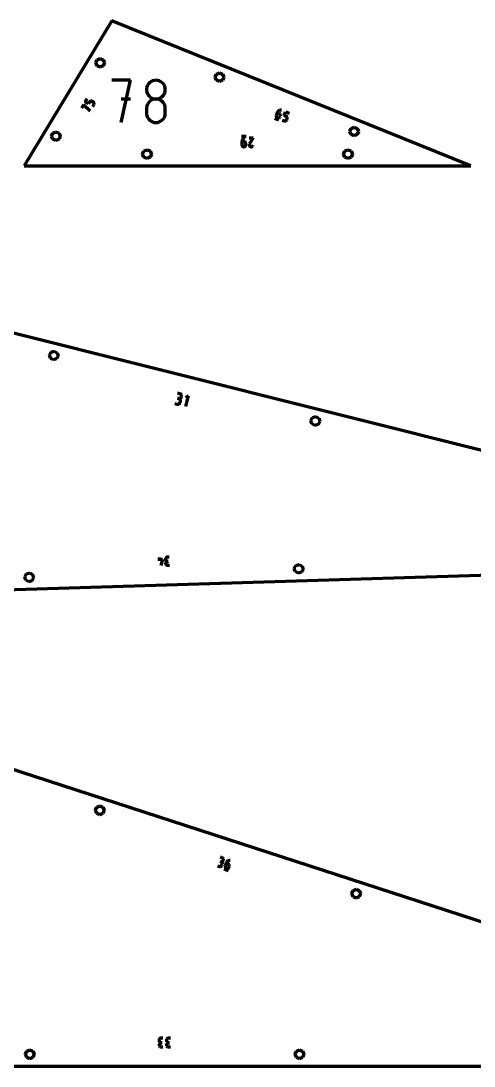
# Model space of a CAD drawing. Header units: inches. Extents: x -100 to 100, y -100 to -26.
# Drawn here: x -11.27 to -2.86, y -84.78 to -65.41 of the extents above; entities that cross this region are included whole.
import ezdxf

# ---------------------------------------------------------------- set-up
doc = ezdxf.new("R2010")
doc.units = ezdxf.units.IN
doc.header["$MEASUREMENT"] = 0
for name, color, linetype, lineweight in [('annotation', 7, 'Continuous', 0), ('boundary', 7, 'Continuous', 0), ('hole', 7, 'Continuous', 0)]:
    doc.layers.add(name, color=color, linetype=linetype, lineweight=lineweight)

msp = doc.modelspace()

# ---------------------------------------------------------------- linework, layer by layer
at = {"layer": 'annotation', "color": 1, "lineweight": 70}
for p, q in [((-9.232588, -66.508474), (-9.581866, -66.508474)), ((-9.407202, -67.293919), (-9.232588, -66.508474)), ((-8.927094, -66.622949), (-8.935207, -66.652374)), ((-8.914179, -66.595827), (-8.927094, -66.622949)), ((-8.896957, -66.571509), (-8.914179, -66.595827)), ((-8.875925, -66.550493), (-8.896957, -66.571509)), ((-8.851577, -66.533278), (-8.875925, -66.550493)), ((-8.824411, -66.520364), (-8.851577, -66.533278)), ((-8.794921, -66.51225), (-8.824411, -66.520364)), ((-8.763603, -66.509434), (-8.794921, -66.51225)), ((-8.732286, -66.51225), (-8.763603, -66.509434)), ((-8.763603, -66.509434), (-8.763603, -66.509434)), ((-8.702796, -66.520364), (-8.732286, -66.51225)), ((-8.675629, -66.533278), (-8.702796, -66.520364)), ((-8.651282, -66.550493), (-8.675629, -66.533278)), ((-8.630249, -66.571509), (-8.651282, -66.550493)), ((-8.613028, -66.595827), (-8.630249, -66.571509)), ((-8.600113, -66.622949), (-8.613028, -66.595827)), ((-8.592, -66.652374), (-8.600113, -66.622949)), ((-8.935207, -66.652374), (-8.938021, -66.683606)), ((-8.938021, -66.683606), (-8.938021, -66.683606)), ((-8.938021, -66.683606), (-8.935205, -66.714984)), ((-8.935205, -66.714984), (-8.927088, -66.744524)), ((-8.927088, -66.744524), (-8.914168, -66.771731)), ((-8.914168, -66.771731), (-8.896941, -66.796111)), ((-8.896941, -66.796111), (-8.875905, -66.817168)), ((-8.875905, -66.817168), (-8.851556, -66.834408)), ((-8.851556, -66.834408), (-8.824391, -66.847334)), ((-8.702816, -66.847334), (-8.675651, -66.834408)), ((-8.675651, -66.834408), (-8.651302, -66.817168)), ((-8.651302, -66.817168), (-8.630266, -66.796111)), ((-8.630266, -66.796111), (-8.613039, -66.771731)), ((-8.613039, -66.771731), (-8.600118, -66.744524)), ((-8.600118, -66.744524), (-8.592002, -66.714984)), ((-8.592002, -66.714984), (-8.589186, -66.683606)), ((-8.589186, -66.683606), (-8.592, -66.652374)), ((-8.589186, -66.683606), (-8.589186, -66.683606)), ((-10.106474, -66.963737), (-10.144656, -67.026998)), ((-9.983302, -67.081226), (-10.106474, -66.963737)), ((-10.074273, -66.910385), (-10.036139, -66.847203)), ((-10.010922, -66.94862), (-10.074273, -66.910385)), ((-10.043123, -67.001973), (-10.062211, -67.033599)), ((-9.991855, -66.91703), (-10.010922, -66.94862)), ((-9.987924, -66.911664), (-9.991855, -66.91703)), ((-9.983238, -66.907205), (-9.987924, -66.911664)), ((-9.977939, -66.90369), (-9.983238, -66.907205)), ((-9.972169, -66.901157), (-9.977939, -66.90369)), ((-9.966071, -66.89964), (-9.972169, -66.901157)), ((-9.959787, -66.899178), (-9.966071, -66.89964)), ((-9.953459, -66.899806), (-9.959787, -66.899178)), ((-9.94723, -66.901561), (-9.953459, -66.899806)), ((-9.941242, -66.904479), (-9.94723, -66.901561)), ((-9.925505, -66.913977), (-9.941242, -66.904479)), ((-9.941242, -66.904479), (-9.941242, -66.904479)), ((-9.932012, -66.996247), (-9.912945, -66.964656)), ((-9.92013, -66.917917), (-9.925505, -66.913977)), ((-9.915668, -66.922616), (-9.92013, -66.917917)), ((-9.912153, -66.92793), (-9.915668, -66.922616)), ((-9.912945, -66.964656), (-9.910033, -66.958679)), ((-9.912945, -66.964656), (-9.912945, -66.964656)), ((-9.909622, -66.933714), (-9.912153, -66.92793)), ((-9.910033, -66.958679), (-9.90828, -66.952452)), ((-9.908109, -66.939826), (-9.909622, -66.933714)), ((-9.90828, -66.952452), (-9.90765, -66.946119)), ((-9.90765, -66.946119), (-9.908109, -66.939826)), ((-9.232588, -66.858245), (-9.407202, -66.858245)), ((-8.935207, -67.001521), (-8.938021, -67.032884)), ((-8.927094, -66.971992), (-8.935207, -67.001521)), ((-8.914179, -66.944793), (-8.927094, -66.971992)), ((-8.896957, -66.92042), (-8.914179, -66.944793)), ((-8.875925, -66.899367), (-8.896957, -66.92042)), ((-8.851577, -66.88213), (-8.875925, -66.899367)), ((-8.824411, -66.869204), (-8.851577, -66.88213)), ((-8.794921, -66.861086), (-8.824411, -66.869204)), ((-8.824391, -66.847334), (-8.794908, -66.855453)), ((-8.763603, -66.85827), (-8.794921, -66.861086)), ((-8.794908, -66.855453), (-8.763603, -66.85827)), ((-8.763603, -66.85827), (-8.732299, -66.855453)), ((-8.732286, -66.861084), (-8.763603, -66.85827)), ((-8.763603, -66.85827), (-8.763603, -66.85827)), ((-8.763603, -66.85827), (-8.763603, -66.85827)), ((-8.732299, -66.855453), (-8.702816, -66.847334)), ((-8.702796, -66.869199), (-8.732286, -66.861084)), ((-8.675629, -66.882119), (-8.702796, -66.869199)), ((-8.651282, -66.899351), (-8.675629, -66.882119)), ((-8.630249, -66.920399), (-8.651282, -66.899351)), ((-8.613028, -66.944771), (-8.630249, -66.920399)), ((-8.600113, -66.971972), (-8.613028, -66.944771)), ((-8.592, -67.001508), (-8.600113, -66.971972)), ((-8.589186, -67.032884), (-8.592, -67.001508)), ((-8.938021, -67.032884), (-8.938021, -67.119773)), ((-8.938021, -67.119773), (-8.938021, -67.119773)), ((-8.938021, -67.119773), (-8.935205, -67.151134)), ((-8.935205, -67.151134), (-8.927088, -67.180629)), ((-8.927088, -67.180629), (-8.914168, -67.207771)), ((-8.914168, -67.207771), (-8.896941, -67.232073)), ((-8.630266, -67.232073), (-8.613039, -67.207771)), ((-8.613039, -67.207771), (-8.600118, -67.180629)), ((-8.600118, -67.180629), (-8.592002, -67.151134)), ((-8.592002, -67.151134), (-8.589186, -67.119773)), ((-8.589186, -67.119773), (-8.589186, -67.032884)), ((-8.589186, -67.032884), (-8.589186, -67.032884)), ((-6.557995, -67.214966), (-6.480916, -67.246072)), ((-6.534033, -67.169536), (-6.534779, -67.175976)), ((-6.534779, -67.175976), (-6.534398, -67.182338)), ((-6.534398, -67.182338), (-6.532947, -67.188486)), ((-6.532101, -67.163155), (-6.534033, -67.169536)), ((-6.532947, -67.188486), (-6.530486, -67.194283)), ((-6.511423, -67.111917), (-6.532101, -67.163155)), ((-6.532101, -67.163155), (-6.532101, -67.163155)), ((-6.530486, -67.194283), (-6.527072, -67.199594)), ((-6.527072, -67.199594), (-6.522763, -67.204281)), ((-6.522763, -67.204281), (-6.51762, -67.208209)), ((-6.51762, -67.208209), (-6.511698, -67.211241)), ((-6.511698, -67.211241), (-6.511698, -67.211241)), ((-6.511698, -67.211241), (-6.505319, -67.213173)), ((-6.50646, -67.101803), (-6.511423, -67.111917)), ((-6.47719, -67.125732), (-6.511423, -67.111917)), ((-6.500207, -67.092684), (-6.50646, -67.101803)), ((-6.505319, -67.213173), (-6.498883, -67.213919)), ((-6.492808, -67.084648), (-6.500207, -67.092684)), ((-6.498883, -67.213919), (-6.492526, -67.213535)), ((-6.484403, -67.077781), (-6.492808, -67.084648)), ((-6.492526, -67.213535), (-6.486383, -67.212081)), ((-6.486383, -67.212081), (-6.480591, -67.209615)), ((-6.475137, -67.072169), (-6.484403, -67.077781)), ((-6.480591, -67.209615), (-6.475285, -67.206194)), ((-6.471255, -67.128766), (-6.47719, -67.125732)), ((-6.475285, -67.206194), (-6.4706, -67.201876)), ((-6.46515, -67.067901), (-6.475137, -67.072169)), ((-6.466101, -67.132689), (-6.471255, -67.128766)), ((-6.4706, -67.201876), (-6.466671, -67.196721)), ((-6.466671, -67.196721), (-6.463635, -67.190785)), ((-6.461786, -67.137365), (-6.466101, -67.132689)), ((-6.454587, -67.065062), (-6.46515, -67.067901)), ((-6.463635, -67.190785), (-6.456753, -67.173731)), ((-6.458368, -67.142662), (-6.461786, -67.137365)), ((-6.455905, -67.148443), (-6.458368, -67.142662)), ((-6.456753, -67.173731), (-6.45482, -67.167354)), ((-6.456753, -67.173731), (-6.456753, -67.173731)), ((-6.454454, -67.154575), (-6.455905, -67.148443)), ((-6.45482, -67.167354), (-6.454073, -67.160923)), ((-6.443588, -67.063739), (-6.454587, -67.065062)), ((-6.454073, -67.160923), (-6.454454, -67.154575)), ((-6.432298, -67.06402), (-6.443588, -67.063739)), ((-6.432298, -67.06402), (-6.432298, -67.06402)), ((-6.385148, -67.162876), (-6.357444, -67.094227)), ((-6.350916, -67.176691), (-6.385148, -67.162876)), ((-6.357444, -67.094227), (-6.288979, -67.121857)), ((-6.344991, -67.179721), (-6.350916, -67.176691)), ((-6.339842, -67.183642), (-6.344991, -67.179721)), ((-6.335529, -67.188318), (-6.339842, -67.183642)), ((-6.33736, -67.241744), (-6.330478, -67.224691)), ((-6.33211, -67.193614), (-6.335529, -67.188318)), ((-6.329643, -67.199397), (-6.33211, -67.193614)), ((-6.330478, -67.224691), (-6.328547, -67.218312)), ((-6.330478, -67.224691), (-6.330478, -67.224691)), ((-6.328188, -67.205531), (-6.329643, -67.199397)), ((-6.328547, -67.218312), (-6.327803, -67.211881)), ((-6.327803, -67.211881), (-6.328188, -67.205531)), ((-8.896941, -67.232073), (-8.875905, -67.253048)), ((-8.875905, -67.253048), (-8.851556, -67.27021)), ((-8.851556, -67.27021), (-8.824391, -67.283071)), ((-8.824391, -67.283071), (-8.794908, -67.291145)), ((-8.794908, -67.291145), (-8.763603, -67.293944)), ((-8.763603, -67.293944), (-8.732299, -67.291145)), ((-8.763603, -67.293944), (-8.763603, -67.293944)), ((-8.732299, -67.291145), (-8.702816, -67.283071)), ((-8.702816, -67.283071), (-8.675651, -67.27021)), ((-8.675651, -67.27021), (-8.651302, -67.253048)), ((-8.651302, -67.253048), (-8.630266, -67.232073)), ((-6.419656, -67.248386), (-6.385424, -67.262201)), ((-6.385424, -67.262201), (-6.385424, -67.262201)), ((-6.385424, -67.262201), (-6.379057, -67.264128)), ((-6.379057, -67.264128), (-6.372627, -67.26487)), ((-6.372627, -67.26487), (-6.366272, -67.264486)), ((-6.366272, -67.264486), (-6.360128, -67.263033)), ((-6.360128, -67.263033), (-6.354332, -67.260568)), ((-6.354332, -67.260568), (-6.349021, -67.257149)), ((-6.349021, -67.257149), (-6.344331, -67.252833)), ((-6.344331, -67.252833), (-6.340398, -67.247679)), ((-6.340398, -67.247679), (-6.33736, -67.241744)), ((-7.091144, -67.556087), (-7.174253, -67.556087)), ((-7.157303, -67.60901), (-7.162523, -67.618505)), ((-7.150816, -67.600356), (-7.157303, -67.60901)), ((-7.143161, -67.592679), (-7.150816, -67.600356)), ((-7.13444, -67.586114), (-7.143161, -67.592679)), ((-7.124751, -67.580798), (-7.13444, -67.586114)), ((-7.114196, -67.576864), (-7.124751, -67.580798)), ((-7.114196, -67.576864), (-7.114196, -67.576864)), ((-7.033422, -67.576863), (-6.959601, -67.576863)), ((-6.959601, -67.576863), (-7.027814, -67.686678)), ((-7.16876, -67.639479), (-7.169578, -67.650686)), ((-7.169578, -67.650686), (-7.169578, -67.70612)), ((-7.132667, -67.650686), (-7.169578, -67.650686)), ((-7.169578, -67.70612), (-7.169578, -67.70612)), ((-7.169578, -67.70612), (-7.168983, -67.71276)), ((-7.168983, -67.71276), (-7.16727, -67.719011)), ((-7.166376, -67.628707), (-7.16876, -67.639479)), ((-7.16727, -67.719011), (-7.164541, -67.724769)), ((-7.162523, -67.618505), (-7.166376, -67.628707)), ((-7.164541, -67.724769), (-7.160901, -67.729928)), ((-7.160901, -67.729928), (-7.156454, -67.734385)), ((-7.156454, -67.734385), (-7.151303, -67.738033)), ((-7.151303, -67.738033), (-7.145552, -67.740768)), ((-7.145552, -67.740768), (-7.139305, -67.742487)), ((-7.139305, -67.742487), (-7.132667, -67.743083)), ((-7.126042, -67.651281), (-7.132667, -67.650686)), ((-7.132667, -67.743083), (-7.126042, -67.742487)), ((-7.132667, -67.743083), (-7.132667, -67.743083)), ((-7.119803, -67.652999), (-7.126042, -67.651281)), ((-7.126042, -67.742487), (-7.119803, -67.740768)), ((-7.114054, -67.655733), (-7.119803, -67.652999)), ((-7.119803, -67.740768), (-7.114054, -67.738033)), ((-7.108901, -67.659379), (-7.114054, -67.655733)), ((-7.114054, -67.738033), (-7.108901, -67.734385)), ((-7.10445, -67.663834), (-7.108901, -67.659379)), ((-7.108901, -67.734385), (-7.10445, -67.729928)), ((-7.100804, -67.668992), (-7.10445, -67.663834)), ((-7.10445, -67.729928), (-7.100804, -67.724769)), ((-7.09807, -67.674748), (-7.100804, -67.668992)), ((-7.100804, -67.724769), (-7.09807, -67.719011)), ((-7.096352, -67.680998), (-7.09807, -67.674748)), ((-7.09807, -67.719011), (-7.096352, -67.71276)), ((-7.095756, -67.687638), (-7.096352, -67.680998)), ((-7.096352, -67.71276), (-7.095756, -67.70612)), ((-7.095756, -67.70612), (-7.095756, -67.687638)), ((-7.095756, -67.687638), (-7.095756, -67.687638)), ((-7.032933, -67.700005), (-7.033447, -67.706353)), ((-7.033447, -67.706353), (-7.032871, -67.712639)), ((-7.031287, -67.693736), (-7.032933, -67.700005)), ((-7.032871, -67.712639), (-7.031245, -67.718722)), ((-7.028471, -67.687689), (-7.031287, -67.693736)), ((-7.031245, -67.718722), (-7.028609, -67.724459)), ((-7.028609, -67.724459), (-7.025003, -67.729709)), ((-7.028402, -67.687557), (-7.028471, -67.687689)), ((-7.028471, -67.687689), (-7.028471, -67.687689)), ((-7.028333, -67.687432), (-7.028402, -67.687557)), ((-7.028264, -67.687313), (-7.028333, -67.687432)), ((-7.028194, -67.6872), (-7.028264, -67.687313)), ((-7.028122, -67.68709), (-7.028194, -67.6872)), ((-7.028049, -67.686984), (-7.028122, -67.68709)), ((-7.027974, -67.686881), (-7.028049, -67.686984)), ((-7.027896, -67.686779), (-7.027974, -67.686881)), ((-7.027814, -67.686678), (-7.027896, -67.686779)), ((-7.027814, -67.686678), (-7.027814, -67.686678)), ((-7.025003, -67.729709), (-7.020469, -67.734331)), ((-7.020469, -67.734331), (-7.015045, -67.738182)), ((-7.015045, -67.738182), (-7.015045, -67.738182)), ((-7.015045, -67.738182), (-7.008981, -67.740958)), ((-7.008981, -67.740958), (-7.002703, -67.742579)), ((-7.002703, -67.742579), (-6.996351, -67.743078)), ((-6.996351, -67.743078), (-6.990066, -67.742495)), ((-6.990066, -67.742495), (-6.983987, -67.740864)), ((-6.983987, -67.740864), (-6.978257, -67.738223)), ((-6.978257, -67.738223), (-6.973014, -67.734607)), ((-6.973014, -67.734607), (-6.968399, -67.730054)), ((-6.968399, -67.730054), (-6.964552, -67.7246)), ((-6.964552, -67.7246), (-6.959705, -67.715302)), ((-8.341064, -72.407026), (-8.362815, -72.401589)), ((-8.362815, -72.401589), (-8.341064, -72.407026)), ((-8.319346, -72.320144), (-8.362787, -72.309285)), ((-8.333427, -72.40968), (-8.341064, -72.407026)), ((-8.341064, -72.407026), (-8.341064, -72.407026)), ((-8.341064, -72.407026), (-8.333076, -72.408278)), ((-8.32658, -72.413539), (-8.333427, -72.40968)), ((-8.333076, -72.408278), (-8.325219, -72.408093)), ((-8.320616, -72.418447), (-8.32658, -72.413539)), ((-8.325219, -72.408093), (-8.317646, -72.406566)), ((-8.315625, -72.42425), (-8.320616, -72.418447)), ((-8.311708, -72.322799), (-8.319346, -72.320144)), ((-8.317646, -72.406566), (-8.31051, -72.403787)), ((-8.311699, -72.430793), (-8.315625, -72.42425)), ((-8.304862, -72.326657), (-8.311708, -72.322799)), ((-8.30893, -72.437921), (-8.311699, -72.430793)), ((-8.31051, -72.403787), (-8.303965, -72.399851)), ((-8.307407, -72.445478), (-8.30893, -72.437921)), ((-8.308467, -72.461265), (-8.307222, -72.453311)), ((-8.307222, -72.453311), (-8.307407, -72.445478)), ((-8.298898, -72.331566), (-8.304862, -72.326657)), ((-8.303965, -72.399851), (-8.298163, -72.39485)), ((-8.293907, -72.337369), (-8.298898, -72.331566)), ((-8.298163, -72.39485), (-8.293258, -72.388877)), ((-8.289981, -72.343911), (-8.293907, -72.337369)), ((-8.293258, -72.388877), (-8.289402, -72.382023)), ((-8.287211, -72.351039), (-8.289981, -72.343911)), ((-8.289402, -72.382023), (-8.286749, -72.374383)), ((-8.285688, -72.358597), (-8.287211, -72.351039)), ((-8.286749, -72.374383), (-8.285504, -72.36643)), ((-8.286749, -72.374383), (-8.286749, -72.374383)), ((-8.285504, -72.36643), (-8.285688, -72.358597)), ((-8.158993, -72.359988), (-8.213357, -72.392618)), ((-8.207895, -72.555613), (-8.158993, -72.359988)), ((-8.41163, -72.504677), (-8.368189, -72.515536)), ((-8.368189, -72.515536), (-8.368189, -72.515536)), ((-8.368189, -72.515536), (-8.360201, -72.516788)), ((-8.360201, -72.516788), (-8.352345, -72.516606)), ((-8.352345, -72.516606), (-8.344773, -72.515083)), ((-8.344773, -72.515083), (-8.337639, -72.512312)), ((-8.337639, -72.512312), (-8.331096, -72.508388)), ((-8.331096, -72.508388), (-8.325298, -72.503402)), ((-8.325298, -72.503402), (-8.320398, -72.497449)), ((-8.320398, -72.497449), (-8.316549, -72.490623)), ((-8.316549, -72.490623), (-8.313905, -72.483016)), ((-8.313905, -72.483016), (-8.308467, -72.461265)), ((-8.308467, -72.461265), (-8.308467, -72.461265)), ((-8.703109, -75.353526), (-8.70099, -75.421354)), ((-8.578109, -75.361703), (-8.581306, -75.366535)), ((-8.57415, -75.35749), (-8.578109, -75.361703)), ((-8.569522, -75.353996), (-8.57415, -75.35749)), ((-8.564317, -75.35132), (-8.569522, -75.353996)), ((-8.558627, -75.349564), (-8.564317, -75.35132)), ((-8.552544, -75.348826), (-8.558627, -75.349564)), ((-8.51863, -75.347767), (-8.552544, -75.348826)), ((-8.552544, -75.348826), (-8.552544, -75.348826)), ((-8.727467, -75.388273), (-8.642668, -75.385623)), ((-8.642668, -75.385623), (-8.672823, -75.505451)), ((-8.585044, -75.37766), (-8.5854, -75.383752)), ((-8.5854, -75.383752), (-8.584869, -75.400733)), ((-8.583648, -75.371888), (-8.585044, -75.37766)), ((-8.584869, -75.400733), (-8.584869, -75.400733)), ((-8.584869, -75.400733), (-8.584134, -75.406788)), ((-8.584134, -75.406788), (-8.58238, -75.412461)), ((-8.581306, -75.366535), (-8.583648, -75.371888)), ((-8.582395, -75.462442), (-8.58275, -75.468561)), ((-8.58275, -75.468561), (-8.58275, -75.468561)), ((-8.58275, -75.468561), (-8.582014, -75.474616)), ((-8.581, -75.456649), (-8.582395, -75.462442)), ((-8.58238, -75.412461), (-8.579709, -75.417656)), ((-8.582014, -75.474616), (-8.580261, -75.480289)), ((-8.578658, -75.451281), (-8.581, -75.456649)), ((-8.580261, -75.480289), (-8.577589, -75.485484)), ((-8.579709, -75.417656), (-8.576216, -75.42228)), ((-8.575462, -75.446436), (-8.578658, -75.451281)), ((-8.577589, -75.485484), (-8.574097, -75.490108)), ((-8.576216, -75.42228), (-8.572002, -75.426239)), ((-8.571503, -75.442214), (-8.575462, -75.446436)), ((-8.574097, -75.490108), (-8.569883, -75.494066)), ((-8.572002, -75.426239), (-8.567165, -75.429438)), ((-8.566875, -75.438714), (-8.571503, -75.442214)), ((-8.569883, -75.494066), (-8.565046, -75.497266)), ((-8.567165, -75.429438), (-8.561803, -75.431784)), ((-8.56167, -75.436035), (-8.566875, -75.438714)), ((-8.565046, -75.497266), (-8.559683, -75.499612)), ((-8.561803, -75.431784), (-8.556014, -75.433182)), ((-8.55598, -75.434277), (-8.56167, -75.436035)), ((-8.559683, -75.499612), (-8.553895, -75.50101)), ((-8.556014, -75.433182), (-8.549897, -75.433539)), ((-8.549897, -75.433539), (-8.55598, -75.434277)), ((-8.553895, -75.50101), (-8.547778, -75.501367)), ((-8.549897, -75.433539), (-8.532916, -75.433009)), ((-8.532916, -75.433009), (-8.549897, -75.433539)), ((-8.549897, -75.433539), (-8.549897, -75.433539)), ((-8.547778, -75.501367), (-8.513864, -75.500307)), ((-7.533287, -80.923107), (-7.568396, -80.911704)), ((-7.527156, -80.925725), (-7.533287, -80.923107)), ((-7.521745, -80.929288), (-7.527156, -80.925725)), ((-7.517119, -80.933664), (-7.521745, -80.929288)), ((-7.513344, -80.938721), (-7.517119, -80.933664)), ((-7.515741, -80.98112), (-7.51218, -80.975703)), ((-7.510488, -80.944325), (-7.513344, -80.938721)), ((-7.51218, -80.975703), (-7.509564, -80.96957)), ((-7.508615, -80.950345), (-7.510488, -80.944325)), ((-7.509564, -80.96957), (-7.508087, -80.9631)), ((-7.509564, -80.96957), (-7.509564, -80.96957)), ((-7.507793, -80.956647), (-7.508615, -80.950345)), ((-7.508087, -80.9631), (-7.507793, -80.956647)), ((-7.418591, -80.976866), (-7.428257, -80.981818)), ((-7.40825, -80.9733), (-7.418591, -80.976866)), ((-7.39737, -80.971216), (-7.40825, -80.9733)), ((-7.386087, -80.970712), (-7.39737, -80.971216)), ((-7.386087, -80.970712), (-7.386087, -80.970712)), ((-7.619686, -81.069624), (-7.584576, -81.081027)), ((-7.584576, -81.081027), (-7.584576, -81.081027)), ((-7.584576, -81.081027), (-7.578077, -81.082511)), ((-7.578077, -81.082511), (-7.571605, -81.082809)), ((-7.556093, -80.993327), (-7.573672, -80.987617)), ((-7.573672, -80.987617), (-7.556093, -80.993327)), ((-7.571605, -81.082809), (-7.565291, -81.081987)), ((-7.565291, -81.081987), (-7.559266, -81.080114)), ((-7.559266, -81.080114), (-7.553662, -81.077258)), ((-7.549962, -80.995944), (-7.556093, -80.993327)), ((-7.556093, -80.993327), (-7.556093, -80.993327)), ((-7.556093, -80.993327), (-7.549594, -80.994811)), ((-7.553662, -81.077258), (-7.54861, -81.073488)), ((-7.544551, -80.999507), (-7.549962, -80.995944)), ((-7.549594, -80.994811), (-7.543121, -80.995106)), ((-7.54861, -81.073488), (-7.544241, -81.068871)), ((-7.539925, -81.003884), (-7.544551, -80.999507)), ((-7.544241, -81.068871), (-7.540687, -81.063475)), ((-7.543121, -80.995106), (-7.536806, -80.994281)), ((-7.540687, -81.063475), (-7.538079, -81.05737)), ((-7.536151, -81.00894), (-7.539925, -81.003884)), ((-7.538079, -81.05737), (-7.53237, -81.03979)), ((-7.536806, -80.994281), (-7.530779, -80.992402)), ((-7.533294, -81.014545), (-7.536151, -81.00894)), ((-7.531421, -81.020564), (-7.533294, -81.014545)), ((-7.53237, -81.03979), (-7.530893, -81.03332)), ((-7.53237, -81.03979), (-7.53237, -81.03979)), ((-7.530599, -81.026867), (-7.531421, -81.020564)), ((-7.530893, -81.03332), (-7.530599, -81.026867)), ((-7.530779, -80.992402), (-7.525172, -80.989537)), ((-7.525172, -80.989537), (-7.520116, -80.985754)), ((-7.520116, -80.985754), (-7.515741, -80.98112)), ((-7.500993, -81.130027), (-7.421939, -81.155702)), ((-7.480246, -81.083042), (-7.480543, -81.089518)), ((-7.480543, -81.089518), (-7.47972, -81.095838)), ((-7.478761, -81.076542), (-7.480246, -81.083042)), ((-7.47972, -81.095838), (-7.477846, -81.10187)), ((-7.461694, -81.023991), (-7.478761, -81.076542)), ((-7.478761, -81.076542), (-7.478761, -81.076542)), ((-7.477846, -81.10187), (-7.474988, -81.107483)), ((-7.474988, -81.107483), (-7.471213, -81.112543)), ((-7.471213, -81.112543), (-7.466589, -81.11692)), ((-7.466589, -81.11692), (-7.461185, -81.120481)), ((-7.457445, -81.013557), (-7.461694, -81.023991)), ((-7.426584, -81.035394), (-7.461694, -81.023991)), ((-7.461185, -81.120481), (-7.455067, -81.123094)), ((-7.451841, -81.004026), (-7.457445, -81.013557)), ((-7.455067, -81.123094), (-7.455067, -81.123094)), ((-7.455067, -81.123094), (-7.448569, -81.124579)), ((-7.445018, -80.995495), (-7.451841, -81.004026)), ((-7.448569, -81.124579), (-7.442096, -81.124875)), ((-7.437111, -80.98806), (-7.445018, -80.995495)), ((-7.442096, -81.124875), (-7.435782, -81.124051)), ((-7.428257, -80.981818), (-7.437111, -80.98806)), ((-7.435782, -81.124051), (-7.429755, -81.122174)), ((-7.429755, -81.122174), (-7.424149, -81.11931)), ((-7.420452, -81.038009), (-7.426584, -81.035394)), ((-7.424149, -81.11931), (-7.419093, -81.115529)), ((-7.415038, -81.041564), (-7.420452, -81.038009)), ((-7.419093, -81.115529), (-7.414719, -81.110896)), ((-7.410409, -81.045929), (-7.415038, -81.041564)), ((-7.414719, -81.110896), (-7.411158, -81.10548)), ((-7.411158, -81.10548), (-7.408542, -81.099348)), ((-7.406631, -81.050975), (-7.410409, -81.045929)), ((-7.408542, -81.099348), (-7.402861, -81.081857)), ((-7.403772, -81.056571), (-7.406631, -81.050975)), ((-7.401898, -81.062588), (-7.403772, -81.056571)), ((-7.402861, -81.081857), (-7.401376, -81.075361)), ((-7.402861, -81.081857), (-7.402861, -81.081857)), ((-7.401077, -81.068894), (-7.401898, -81.062588)), ((-7.401376, -81.075361), (-7.401077, -81.068894)), ((-8.692524, -84.271796), (-8.696972, -84.276243)), ((-8.687373, -84.268153), (-8.692524, -84.271796)), ((-8.681621, -84.265421), (-8.687373, -84.268153)), ((-8.675374, -84.263705), (-8.681621, -84.265421)), ((-8.668734, -84.263109), (-8.675374, -84.263705)), ((-8.631819, -84.263109), (-8.668734, -84.263109)), ((-8.668734, -84.263109), (-8.668734, -84.263109)), ((-8.556355, -84.271796), (-8.560803, -84.276243)), ((-8.551203, -84.268153), (-8.556355, -84.271796)), ((-8.545451, -84.265421), (-8.551203, -84.268153)), ((-8.539204, -84.263705), (-8.545451, -84.265421)), ((-8.532565, -84.263109), (-8.539204, -84.263705)), ((-8.49565, -84.263109), (-8.532565, -84.263109)), ((-8.532565, -84.263109), (-8.532565, -84.263109)), ((-8.705055, -84.293359), (-8.70565, -84.299972)), ((-8.70565, -84.299972), (-8.70565, -84.318456)), ((-8.70565, -84.318456), (-8.70565, -84.318456)), ((-8.70565, -84.318456), (-8.705055, -84.325066)), ((-8.705055, -84.385645), (-8.70565, -84.392286)), ((-8.70565, -84.392286), (-8.70565, -84.392286)), ((-8.70565, -84.392286), (-8.705055, -84.398896)), ((-8.703342, -84.28713), (-8.705055, -84.293359)), ((-8.705055, -84.325066), (-8.703342, -84.331294)), ((-8.703342, -84.379393), (-8.705055, -84.385645)), ((-8.705055, -84.398896), (-8.703342, -84.405124)), ((-8.700613, -84.281389), (-8.703342, -84.28713)), ((-8.703342, -84.331294), (-8.700613, -84.337034)), ((-8.700613, -84.373635), (-8.703342, -84.379393)), ((-8.703342, -84.405124), (-8.700613, -84.410864)), ((-8.696972, -84.276243), (-8.700613, -84.281389)), ((-8.700613, -84.337034), (-8.696972, -84.342181)), ((-8.696972, -84.368475), (-8.700613, -84.373635)), ((-8.700613, -84.410864), (-8.696972, -84.416011)), ((-8.696972, -84.342181), (-8.692524, -84.346629)), ((-8.692524, -84.364018), (-8.696972, -84.368475)), ((-8.696972, -84.416011), (-8.692524, -84.420459)), ((-8.692524, -84.346629), (-8.687373, -84.350272)), ((-8.687373, -84.360369), (-8.692524, -84.364018)), ((-8.692524, -84.420459), (-8.687373, -84.424103)), ((-8.687373, -84.350272), (-8.681621, -84.353006)), ((-8.681621, -84.357633), (-8.687373, -84.360369)), ((-8.687373, -84.424103), (-8.681621, -84.426836)), ((-8.681621, -84.353006), (-8.675374, -84.354723)), ((-8.675374, -84.355915), (-8.681621, -84.357633)), ((-8.681621, -84.426836), (-8.675374, -84.428553)), ((-8.675374, -84.354723), (-8.668734, -84.355319)), ((-8.668734, -84.355319), (-8.675374, -84.355915)), ((-8.675374, -84.428553), (-8.668734, -84.429149)), ((-8.668734, -84.355319), (-8.650251, -84.355319)), ((-8.650251, -84.355319), (-8.668734, -84.355319)), ((-8.668734, -84.355319), (-8.668734, -84.355319)), ((-8.668734, -84.429149), (-8.631819, -84.429149)), ((-8.568886, -84.293359), (-8.56948, -84.299972)), ((-8.56948, -84.299972), (-8.56948, -84.318456)), ((-8.56948, -84.318456), (-8.56948, -84.318456)), ((-8.56948, -84.318456), (-8.568886, -84.325066)), ((-8.568886, -84.385645), (-8.56948, -84.392286)), ((-8.56948, -84.392286), (-8.56948, -84.392286)), ((-8.56948, -84.392286), (-8.568886, -84.398896)), ((-8.567172, -84.28713), (-8.568886, -84.293359)), ((-8.568886, -84.325066), (-8.567172, -84.331294)), ((-8.567172, -84.379393), (-8.568886, -84.385645)), ((-8.568886, -84.398896), (-8.567172, -84.405124)), ((-8.564443, -84.281389), (-8.567172, -84.28713)), ((-8.567172, -84.331294), (-8.564443, -84.337034)), ((-8.564443, -84.373635), (-8.567172, -84.379393)), ((-8.567172, -84.405124), (-8.564443, -84.410864)), ((-8.560803, -84.276243), (-8.564443, -84.281389)), ((-8.564443, -84.337034), (-8.560803, -84.342181)), ((-8.560803, -84.368475), (-8.564443, -84.373635)), ((-8.564443, -84.410864), (-8.560803, -84.416011)), ((-8.560803, -84.342181), (-8.556355, -84.346629)), ((-8.556355, -84.364018), (-8.560803, -84.368475)), ((-8.560803, -84.416011), (-8.556355, -84.420459)), ((-8.556355, -84.346629), (-8.551203, -84.350272)), ((-8.551203, -84.360369), (-8.556355, -84.364018)), ((-8.556355, -84.420459), (-8.551203, -84.424103)), ((-8.551203, -84.350272), (-8.545451, -84.353006)), ((-8.545451, -84.357633), (-8.551203, -84.360369)), ((-8.551203, -84.424103), (-8.545451, -84.426836)), ((-8.545451, -84.353006), (-8.539204, -84.354723)), ((-8.539204, -84.355915), (-8.545451, -84.357633)), ((-8.545451, -84.426836), (-8.539204, -84.428553)), ((-8.539204, -84.354723), (-8.532565, -84.355319)), ((-8.532565, -84.355319), (-8.539204, -84.355915)), ((-8.539204, -84.428553), (-8.532565, -84.429149)), ((-8.532565, -84.355319), (-8.514081, -84.355319)), ((-8.514081, -84.355319), (-8.532565, -84.355319)), ((-8.532565, -84.355319), (-8.532565, -84.355319)), ((-8.532565, -84.429149), (-8.49565, -84.429149))]:
    msp.add_line(p, q, dxfattribs=at)
at = {"layer": 'boundary', "color": 5, "lineweight": 70}
for p, q in [((-9.582918, -65.410408), (-11.20472, -68.097473)), ((-2.924498, -68.097473), (-9.582918, -65.410408)), ((-11.20472, -68.097473), (-2.924498, -68.097473)), ((5.487634, -75.42428), (-21.846016, -68.591523)), ((-22.702732, -76.3051), (5.487634, -75.42428)), ((5.501391, -84.783723), (-20.21936, -76.4301)), ((-22.702732, -84.783723), (5.501391, -84.783723))]:
    msp.add_line(p, q, dxfattribs=at)
at = {"layer": 'hole', "color": 5, "lineweight": 70}
for p, q in [((-9.877198, -66.186813), (-9.853421, -66.12941)), ((-9.853421, -66.244216), (-9.877198, -66.186813)), ((-9.853421, -66.12941), (-9.796018, -66.105634)), ((-9.796018, -66.267992), (-9.853421, -66.244216)), ((-9.796018, -66.105634), (-9.738616, -66.12941)), ((-9.738616, -66.244216), (-9.796018, -66.267992)), ((-9.738616, -66.12941), (-9.714839, -66.186813)), ((-9.714839, -66.186813), (-9.738616, -66.244216)), ((-7.665205, -66.45297), (-7.641428, -66.395568)), ((-7.641428, -66.395568), (-7.584026, -66.371791)), ((-7.584026, -66.371791), (-7.526623, -66.395568)), ((-7.526623, -66.395568), (-7.502846, -66.45297)), ((-7.641428, -66.510373), (-7.665205, -66.45297)), ((-7.584026, -66.53415), (-7.641428, -66.510373)), ((-7.526623, -66.510373), (-7.584026, -66.53415)), ((-7.502846, -66.45297), (-7.526623, -66.510373)), ((-5.168298, -67.46062), (-5.144521, -67.403217)), ((-5.144521, -67.403217), (-5.087118, -67.37944)), ((-5.087118, -67.37944), (-5.029716, -67.403217)), ((-5.029716, -67.403217), (-5.005939, -67.46062)), ((-10.698235, -67.54714), (-10.674458, -67.489737)), ((-10.674458, -67.604542), (-10.698235, -67.54714)), ((-10.674458, -67.489737), (-10.617055, -67.46596)), ((-10.617055, -67.628319), (-10.674458, -67.604542)), ((-10.617055, -67.46596), (-10.559653, -67.489737)), ((-10.559653, -67.604542), (-10.617055, -67.628319)), ((-10.559653, -67.489737), (-10.535876, -67.54714)), ((-10.535876, -67.54714), (-10.559653, -67.604542)), ((-5.144521, -67.518022), (-5.168298, -67.46062)), ((-5.087118, -67.541799), (-5.144521, -67.518022)), ((-5.029716, -67.518022), (-5.087118, -67.541799)), ((-5.005939, -67.46062), (-5.029716, -67.518022)), ((-8.985061, -67.821321), (-8.927659, -67.797544)), ((-8.927659, -67.797544), (-8.870256, -67.821321)), ((-5.258962, -67.821321), (-5.201559, -67.797544)), ((-5.201559, -67.797544), (-5.144157, -67.821321)), ((-9.008838, -67.878723), (-8.985061, -67.821321)), ((-8.985061, -67.936126), (-9.008838, -67.878723)), ((-8.927659, -67.959903), (-8.985061, -67.936126)), ((-8.870256, -67.936126), (-8.927659, -67.959903)), ((-8.870256, -67.821321), (-8.846479, -67.878723)), ((-8.846479, -67.878723), (-8.870256, -67.936126)), ((-5.282739, -67.878723), (-5.258962, -67.821321)), ((-5.258962, -67.936126), (-5.282739, -67.878723)), ((-5.201559, -67.959903), (-5.258962, -67.936126)), ((-5.144157, -67.936126), (-5.201559, -67.959903)), ((-5.144157, -67.821321), (-5.12038, -67.878723)), ((-5.12038, -67.878723), (-5.144157, -67.936126)), ((-10.738294, -71.604875), (-10.708326, -71.550448)), ((-10.720999, -71.664552), (-10.738294, -71.604875)), ((-10.666572, -71.69452), (-10.720999, -71.664552)), ((-10.708326, -71.550448), (-10.64865, -71.533153)), ((-10.606896, -71.677225), (-10.666572, -71.69452)), ((-10.64865, -71.533153), (-10.594223, -71.563121)), ((-10.576928, -71.622798), (-10.606896, -71.677225)), ((-10.594223, -71.563121), (-10.576928, -71.622798)), ((-5.887554, -72.817444), (-5.857586, -72.763017)), ((-5.870259, -72.87712), (-5.887554, -72.817444)), ((-5.857586, -72.763017), (-5.79791, -72.745722)), ((-5.79791, -72.745722), (-5.743483, -72.77569)), ((-5.726188, -72.835366), (-5.756156, -72.889793)), ((-5.743483, -72.77569), (-5.726188, -72.835366)), ((-5.815832, -72.907089), (-5.870259, -72.87712)), ((-5.756156, -72.889793), (-5.815832, -72.907089)), ((-6.196284, -75.55901), (-6.166315, -75.504583)), ((-6.166315, -75.504583), (-6.106639, -75.487288)), ((-6.106639, -75.487288), (-6.052212, -75.517256)), ((-6.052212, -75.517256), (-6.034917, -75.576932)), ((-11.193845, -75.715161), (-11.163877, -75.660734)), ((-11.17655, -75.774837), (-11.193845, -75.715161)), ((-11.163877, -75.660734), (-11.1042, -75.643438)), ((-11.1042, -75.643438), (-11.049773, -75.673407)), ((-11.032478, -75.733083), (-11.062446, -75.78751)), ((-11.049773, -75.673407), (-11.032478, -75.733083)), ((-6.178989, -75.618686), (-6.196284, -75.55901)), ((-6.124561, -75.648654), (-6.178989, -75.618686)), ((-6.064885, -75.631359), (-6.124561, -75.648654)), ((-6.034917, -75.576932), (-6.064885, -75.631359)), ((-11.122123, -75.804805), (-11.17655, -75.774837)), ((-11.062446, -75.78751), (-11.122123, -75.804805)), ((-9.885473, -80.042718), (-9.861696, -79.985316)), ((-9.861696, -79.985316), (-9.804294, -79.961539)), ((-9.804294, -79.961539), (-9.746891, -79.985316)), ((-9.746891, -79.985316), (-9.723114, -80.042718)), ((-9.861696, -80.100121), (-9.885473, -80.042718)), ((-9.804294, -80.123898), (-9.861696, -80.100121)), ((-9.746891, -80.100121), (-9.804294, -80.123898)), ((-9.723114, -80.042718), (-9.746891, -80.100121)), ((-5.129997, -81.587209), (-5.10622, -81.529806)), ((-5.10622, -81.529806), (-5.048818, -81.506029)), ((-5.048818, -81.506029), (-4.991415, -81.529806)), ((-4.991415, -81.529806), (-4.967639, -81.587209)), ((-5.106221, -81.644611), (-5.129997, -81.587209)), ((-5.048818, -81.668388), (-5.106221, -81.644611)), ((-4.991415, -81.644611), (-5.048818, -81.668388)), ((-4.967639, -81.587209), (-4.991415, -81.644611)), ((-11.18185, -84.564973), (-11.158073, -84.50757)), ((-11.158073, -84.622375), (-11.18185, -84.564973)), ((-11.158073, -84.50757), (-11.100671, -84.483794)), ((-11.10067, -84.646152), (-11.158073, -84.622375)), ((-11.100671, -84.483794), (-11.043268, -84.50757)), ((-11.043268, -84.622375), (-11.10067, -84.646152)), ((-11.043268, -84.50757), (-11.019491, -84.564973)), ((-11.019491, -84.564973), (-11.043268, -84.622375)), ((-6.18185, -84.564973), (-6.158073, -84.50757)), ((-6.158073, -84.622375), (-6.18185, -84.564973)), ((-6.158073, -84.50757), (-6.10067, -84.483794)), ((-6.100671, -84.646152), (-6.158073, -84.622375)), ((-6.043268, -84.622376), (-6.100671, -84.646152)), ((-6.10067, -84.483794), (-6.043268, -84.50757)), ((-6.043268, -84.50757), (-6.019491, -84.564973)), ((-6.019491, -84.564973), (-6.043268, -84.622376))]:
    msp.add_line(p, q, dxfattribs=at)

doc.saveas('drawing.dxf')
